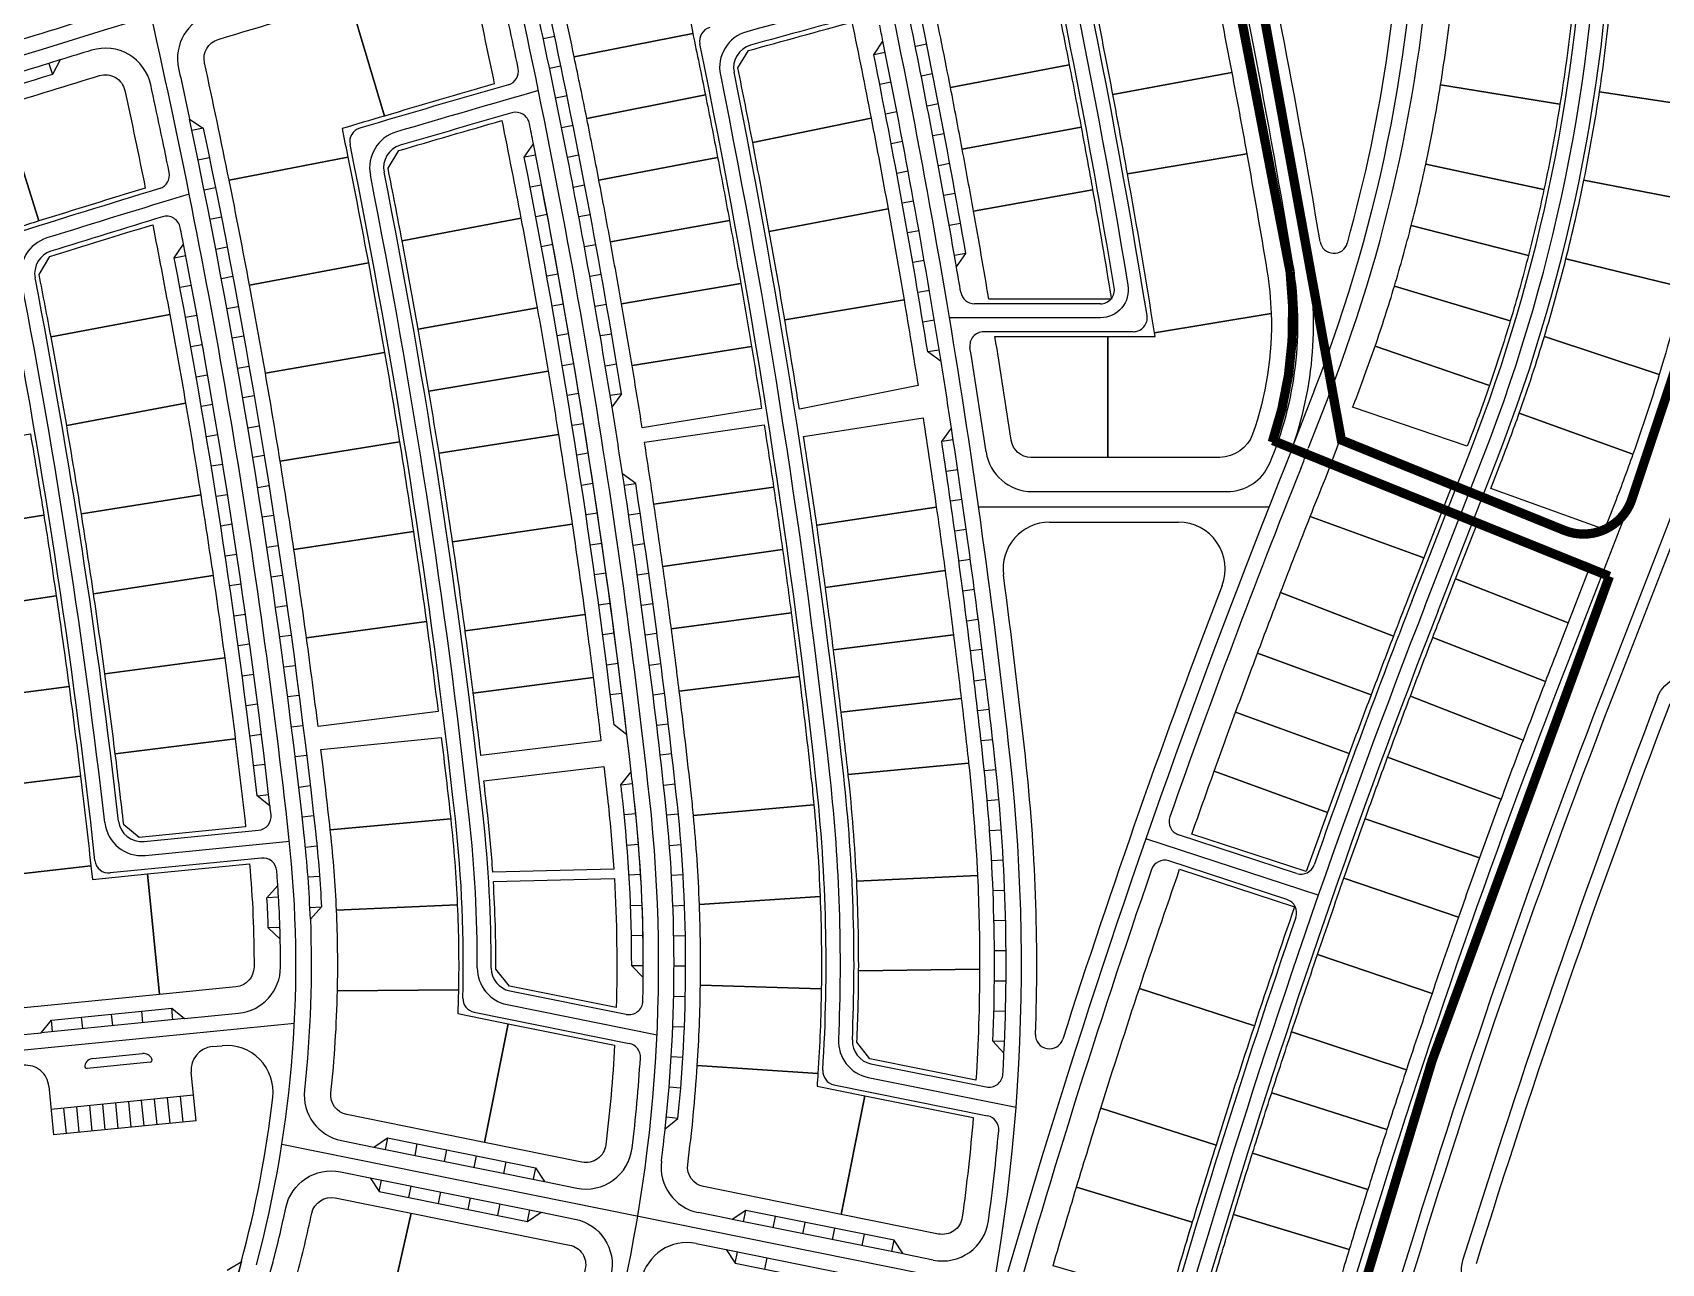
# Paper-space layout 'Layout1' of a CAD drawing. Extents: x 51 to 892, y -832 to -238.
# Drawn here: x 817.76 to 845.77, y -323.23 to -302.07 of the extents above; entities that cross this region are included whole.
import ezdxf

# ---------------------------------------------------------------- set-up
doc = ezdxf.new("R2010")
doc.units = 0
doc.header["$LTSCALE"] = 10
doc.header["$MEASUREMENT"] = 0
doc.linetypes.add('X-Base 100915$0$PHANTOMX2', pattern=[5, 2.5, -0.5, 0.5, -0.5, 0.5, -0.5])
doc.layers.add('L-ANNO-KPLN', color=254, linetype='Continuous')
doc.layers.add('L-ANNO-KPLN-SHET', color=139, linetype='X-Base 100915$0$PHANTOMX2')

# ---------------------------------------------------------------- blocks, each defined once
blk = doc.blocks.new('masterplan')
at = {"layer": 'L-ANNO-KPLN'}
for p, q in [((408019.062, 2905891.856), (408018.866, 2905891.814)), ((408024.747, 2905891.58), (408024.551, 2905891.54)), ((408025.461, 2905891.723), (408025.265, 2905891.684)), ((408010.362, 2905891.394), (408010.421, 2905891.203)), ((408019.169, 2905891.346), (408018.973, 2905891.305)), ((408024.849, 2905891.07), (408024.652, 2905891.031)), ((408025.563, 2905891.211), (408025.367, 2905891.172)), ((408019.274, 2905890.836), (408019.078, 2905890.796)), ((408024.948, 2905890.559), (408024.752, 2905890.522)), ((408025.663, 2905890.698), (408025.467, 2905890.66)), ((408013.017, 2905890.282), (408012.821, 2905890.241)), ((408019.377, 2905890.326), (408019.181, 2905890.286)), ((408025.761, 2905890.184), (408025.565, 2905890.147)), ((408018.539, 2905889.779), (408018.697, 2905890.013)), ((408025.046, 2905890.049), (408024.849, 2905890.012)), ((408013.122, 2905889.772), (408012.926, 2905889.732)), ((408018.735, 2905889.817), (408018.539, 2905889.779)), ((408019.478, 2905889.815), (408019.282, 2905889.776)), ((408025.858, 2905889.67), (408025.661, 2905889.634)), ((408018.638, 2905889.269), (408018.835, 2905889.307)), ((408019.38, 2905889.266), (408019.577, 2905889.303)), ((408025.142, 2905889.538), (408024.945, 2905889.501)), ((408013.03, 2905889.222), (408013.226, 2905889.262)), ((408025.236, 2905889.026), (408025.039, 2905888.99)), ((408025.952, 2905889.156), (408025.755, 2905889.121)), ((408013.328, 2905888.751), (408013.131, 2905888.712)), ((408018.932, 2905888.795), (408018.736, 2905888.758)), ((408019.674, 2905888.792), (408019.477, 2905888.755)), ((408025.328, 2905888.514), (408025.131, 2905888.479)), ((408026.044, 2905888.642), (408025.847, 2905888.607)), ((408013.231, 2905888.202), (408013.427, 2905888.24)), ((408018.831, 2905888.247), (408019.028, 2905888.283)), ((408019.572, 2905888.244), (408019.769, 2905888.28)), ((408012.518, 2905888.051), (408012.715, 2905888.089)), ((408025.418, 2905888.002), (408025.221, 2905887.968)), ((408026.135, 2905888.127), (408025.938, 2905888.093)), ((408013.525, 2905887.728), (408013.328, 2905887.691)), ((408019.121, 2905887.771), (408018.925, 2905887.735)), ((408019.862, 2905887.767), (408019.665, 2905887.732)), ((408012.812, 2905887.577), (408012.616, 2905887.54)), ((408025.506, 2905887.49), (408025.308, 2905887.456)), ((408012.711, 2905887.029), (408012.907, 2905887.065)), ((408013.423, 2905887.18), (408013.62, 2905887.216)), ((408019.016, 2905887.223), (408019.213, 2905887.258)), ((408019.756, 2905887.22), (408019.953, 2905887.254)), ((408028.449, 2905887.261), (408026.283, 2905887.26)), ((408025.592, 2905886.977), (408025.395, 2905886.944)), ((408029.014, 2905886.781), (408026.442, 2905886.78)), ((408013, 2905886.553), (408012.804, 2905886.518)), ((408013.713, 2905886.703), (408013.516, 2905886.668)), ((408019.302, 2905886.745), (408019.105, 2905886.711)), ((408020.042, 2905886.741), (408019.845, 2905886.708)), ((408019.193, 2905886.199), (408019.39, 2905886.232)), ((408019.931, 2905886.195), (408020.129, 2905886.228)), ((408025.676, 2905886.464), (408025.479, 2905886.432)), ((408012.894, 2905886.006), (408013.091, 2905886.04)), ((408013.607, 2905886.156), (408013.804, 2905886.191)), ((408013.893, 2905885.677), (408013.696, 2905885.644)), ((408019.475, 2905885.718), (408019.278, 2905885.686)), ((408020.214, 2905885.714), (408020.016, 2905885.682)), ((408020.048, 2905885.484), (408020.214, 2905885.714)), ((408032.131, 2905885.781), (408031.774, 2905884.866)), ((408032.377, 2905885.685), (408032.022, 2905884.776)), ((408013.18, 2905885.527), (408012.983, 2905885.493)), ((408013.783, 2905885.131), (408013.98, 2905885.164)), ((408019.361, 2905885.172), (408019.559, 2905885.204)), ((408013.07, 2905884.98), (408013.267, 2905885.013)), ((408025.917, 2905884.923), (408025.719, 2905884.893)), ((408014.065, 2905884.65), (408013.867, 2905884.618)), ((408019.64, 2905884.69), (408019.442, 2905884.659)), ((408033.81, 2905882.159), (408034.814, 2905884.735)), ((408034.034, 2905882.072), (408035.038, 2905884.648)), ((408034.257, 2905881.985), (408035.262, 2905884.561)), ((408013.352, 2905884.499), (408013.154, 2905884.467)), ((408020.456, 2905884.171), (408020.228, 2905884.338)), ((408025.994, 2905884.408), (408025.796, 2905884.379)), ((408013.237, 2905883.954), (408013.434, 2905883.985)), ((408013.95, 2905884.105), (408014.147, 2905884.136)), ((408019.522, 2905884.145), (408019.719, 2905884.175)), ((408020.259, 2905884.141), (408020.456, 2905884.171)), ((408027.273, 2905884.033), (408030.625, 2905884.033)), ((408026.068, 2905883.894), (408025.87, 2905883.865)), ((408013.514, 2905883.471), (408013.317, 2905883.44)), ((408014.228, 2905883.621), (408014.03, 2905883.591)), ((408019.797, 2905883.66), (408019.599, 2905883.631)), ((408020.533, 2905883.656), (408020.335, 2905883.626)), ((408027.573, 2905883.505), (408029.793, 2905883.505)), ((408037.498, 2905883.689), (408036.493, 2905881.113)), ((408019.674, 2905883.116), (408019.872, 2905883.145)), ((408020.41, 2905883.112), (408020.608, 2905883.14)), ((408026.141, 2905883.379), (408025.943, 2905883.351)), ((408013.395, 2905882.926), (408013.593, 2905882.956)), ((408014.108, 2905883.077), (408014.306, 2905883.106)), ((408026.212, 2905882.864), (408026.014, 2905882.837)), ((408014.382, 2905882.591), (408014.185, 2905882.562)), ((408019.945, 2905882.629), (408019.747, 2905882.601)), ((408020.681, 2905882.625), (408020.483, 2905882.597)), ((408013.669, 2905882.44), (408013.471, 2905882.412)), ((408026.28, 2905882.348), (408026.082, 2905882.322)), ((408014.259, 2905882.048), (408014.457, 2905882.076)), ((408019.818, 2905882.086), (408020.016, 2905882.113)), ((408020.553, 2905882.082), (408020.752, 2905882.109)), ((408013.545, 2905881.897), (408013.743, 2905881.925)), ((408026.347, 2905881.832), (408026.149, 2905881.807)), ((408014.529, 2905881.56), (408014.331, 2905881.533)), ((408020.086, 2905881.597), (408019.887, 2905881.571)), ((408020.82, 2905881.592), (408020.622, 2905881.566)), ((408013.815, 2905881.409), (408013.616, 2905881.382)), ((408026.412, 2905881.316), (408026.214, 2905881.292)), ((408013.686, 2905880.867), (408013.884, 2905880.893)), ((408014.4, 2905881.017), (408014.599, 2905881.044)), ((408019.954, 2905881.055), (408020.153, 2905881.08)), ((408020.689, 2905881.051), (408020.887, 2905881.076)), ((408026.475, 2905880.8), (408026.277, 2905880.776)), ((408013.952, 2905880.376), (408013.754, 2905880.351)), ((408014.666, 2905880.527), (408014.468, 2905880.502)), ((408020.218, 2905880.564), (408020.019, 2905880.539)), ((408020.952, 2905880.559), (408020.753, 2905880.535)), ((408026.536, 2905880.284), (408026.338, 2905880.261)), ((408013.819, 2905879.835), (408014.017, 2905879.86)), ((408014.534, 2905879.986), (408014.732, 2905880.011)), ((408020.305, 2905879.848), (408020.082, 2905880.023)), ((408020.816, 2905880.018), (408021.015, 2905880.042)), ((408014.796, 2905879.494), (408014.597, 2905879.47)), ((408021.075, 2905879.525), (408020.877, 2905879.502)), ((408026.595, 2905879.767), (408026.397, 2905879.745)), ((408014.081, 2905879.343), (408013.882, 2905879.319)), ((408020.202, 2905878.99), (408020.378, 2905879.212)), ((408026.652, 2905879.25), (408026.453, 2905879.23)), ((408014.658, 2905878.953), (408014.857, 2905878.977)), ((408020.202, 2905878.99), (408020.401, 2905879.014)), ((408020.935, 2905878.985), (408021.134, 2905879.007)), ((408013.943, 2905878.802), (408014.142, 2905878.826)), ((408026.702, 2905878.733), (408026.503, 2905878.715)), ((408014.916, 2905878.459), (408014.718, 2905878.437)), ((408020.457, 2905878.493), (408020.258, 2905878.473)), ((408021.189, 2905878.488), (408020.99, 2905878.468)), ((408011.998, 2905878.016), (408013.968, 2905878.21)), ((408026.743, 2905878.214), (408026.544, 2905878.2)), ((408031.824, 2905877.468), (408029.794, 2905878.133)), ((408012.022, 2905877.777), (408014.498, 2905878.022)), ((408014.774, 2905877.92), (408014.973, 2905877.941)), ((408020.305, 2905877.955), (408020.504, 2905877.971)), ((408021.035, 2905877.95), (408021.235, 2905877.966)), ((408032.196, 2905877.094), (408029.231, 2905878.065)), ((408014.018, 2905877.733), (408011.417, 2905877.476)), ((408026.776, 2905877.696), (408026.577, 2905877.684)), ((408031.657, 2905877.018), (408029.627, 2905877.683)), ((408015.018, 2905877.417), (408014.819, 2905877.402)), ((408020.54, 2905877.448), (408020.341, 2905877.436)), ((408021.27, 2905877.443), (408021.07, 2905877.431)), ((408014.312, 2905877.059), (408014.113, 2905877.047)), ((408026.801, 2905877.176), (408026.601, 2905877.168)), ((408014.851, 2905876.883), (408015.05, 2905876.892)), ((408020.366, 2905876.917), (408020.566, 2905876.925)), ((408021.095, 2905876.912), (408021.295, 2905876.92)), ((408014.336, 2905876.539), (408014.136, 2905876.533)), ((408026.817, 2905876.656), (408026.618, 2905876.652)), ((408020.581, 2905876.401), (408020.382, 2905876.397)), ((408021.31, 2905876.396), (408021.11, 2905876.392)), ((408026.825, 2905876.136), (408026.625, 2905876.135)), ((408020.586, 2905875.877), (408020.386, 2905875.877)), ((408020.585, 2905875.677), (408020.386, 2905875.877)), ((408021.314, 2905875.872), (408021.114, 2905875.872)), ((408026.825, 2905875.616), (408026.625, 2905875.618)), ((408018.291, 2905875.449), (408020.291, 2905875.046)), ((408021.308, 2905875.348), (408021.108, 2905875.352)), ((408011.46, 2905874.852), (408011.441, 2905875.051)), ((408011.978, 2905874.903), (408011.958, 2905875.102)), ((408012.495, 2905874.954), (408012.476, 2905875.153)), ((408017.675, 2905875.083), (408020.344, 2905874.545)), ((408018.244, 2905875.214), (408020.822, 2905874.694)), ((408026.816, 2905875.097), (408026.616, 2905875.102)), ((408008.589, 2905874.303), (408014.585, 2905874.895)), ((408012.694, 2905874.973), (408010.226, 2905874.73)), ((408010.425, 2905874.749), (408010.406, 2905874.948)), ((408010.943, 2905874.8), (408010.923, 2905874.999)), ((408021.292, 2905874.824), (408021.092, 2905874.833)), ((408013.168, 2905874.49), (408013.34, 2905874.507)), ((408026.799, 2905874.577), (408026.599, 2905874.585)), ((408012.102, 2905874.224), (408011.021, 2905874.117)), ((408011.118, 2905874.287), (408011.974, 2905874.372)), ((408021.266, 2905874.301), (408021.066, 2905874.313)), ((408024.502, 2905874.196), (408026.484, 2905873.797)), ((408012.892, 2905873.216), (408012.809, 2905874.052)), ((408010.36, 2905873.809), (408010.44, 2905872.974)), ((408012.848, 2905873.654), (408010.396, 2905873.412)), ((408012.446, 2905873.172), (408012.403, 2905873.61)), ((408012.669, 2905873.194), (408012.625, 2905873.632)), ((408021.229, 2905873.779), (408021.03, 2905873.794)), ((408023.865, 2905873.835), (408026.507, 2905873.302)), ((408010.662, 2905872.996), (408010.619, 2905873.434)), ((408010.885, 2905873.018), (408010.842, 2905873.456)), ((408011.108, 2905873.04), (408011.065, 2905873.478)), ((408011.331, 2905873.062), (408011.288, 2905873.5)), ((408011.554, 2905873.084), (408011.511, 2905873.522)), ((408011.777, 2905873.106), (408011.734, 2905873.544)), ((408012, 2905873.128), (408011.957, 2905873.566)), ((408012.223, 2905873.15), (408012.18, 2905873.588)), ((408012.892, 2905873.216), (408010.44, 2905872.974)), ((408020.963, 2905873.078), (408021.182, 2905873.257)), ((408021.182, 2905873.257), (408020.983, 2905873.277)), ((408014.369, 2905872.812), (408026.61, 2905870.344)), ((408015.396, 2905872.874), (408015.948, 2905872.763)), ((408015.948, 2905872.763), (408016.184, 2905872.92)), ((408016.184, 2905872.92), (408016.144, 2905872.724)), ((408016.184, 2905872.92), (408018.732, 2905872.406)), ((408016.693, 2905872.817), (408016.654, 2905872.621)), ((408015.948, 2905872.763), (408018.889, 2905872.17)), ((408017.203, 2905872.714), (408017.163, 2905872.518)), ((408017.713, 2905872.611), (408017.673, 2905872.415)), ((408018.223, 2905872.508), (408018.183, 2905872.312)), ((408015.887, 2905872.237), (408018.828, 2905871.644)), ((408018.732, 2905872.406), (408018.693, 2905872.21)), ((408018.732, 2905872.406), (408018.889, 2905872.17)), ((408016.043, 2905872.001), (408016.083, 2905872.197)), ((408016.553, 2905871.898), (408016.593, 2905872.094)), ((408017.063, 2905871.796), (408017.102, 2905871.992)), ((408018.889, 2905872.17), (408019.441, 2905872.059)), ((408017.573, 2905871.693), (408017.612, 2905871.889)), ((408018.082, 2905871.59), (408018.122, 2905871.786)), ((408018.592, 2905871.487), (408018.632, 2905871.683)), ((408022.351, 2905871.676), (408022.116, 2905871.519)), ((408022.312, 2905871.48), (408022.351, 2905871.676)), ((408024.9, 2905871.162), (408022.351, 2905871.676)), ((408022.07, 2905871.528), (408021.533, 2905871.637)), ((408022.116, 2905871.519), (408022.07, 2905871.528)), ((408025.056, 2905870.926), (408022.116, 2905871.519)), ((408022.821, 2905871.377), (408022.861, 2905871.573)), ((408023.331, 2905871.274), (408023.371, 2905871.47)), ((408023.841, 2905871.171), (408023.88, 2905871.367)), ((408021.495, 2905871.106), (408022.011, 2905871.002)), ((408024.351, 2905871.069), (408024.39, 2905871.265)), ((408024.86, 2905870.966), (408024.9, 2905871.162)), ((408025.056, 2905870.926), (408024.9, 2905871.162)), ((408022.011, 2905871.002), (408022.168, 2905870.766)), ((408022.011, 2905871.002), (408024.952, 2905870.409)), ((408022.168, 2905870.766), (408022.207, 2905870.962)), ((408022.677, 2905870.663), (408022.717, 2905870.859)), ((408025.102, 2905870.917), (408025.056, 2905870.926)), ((408025.572, 2905870.822), (408025.102, 2905870.917)), ((408013.67, 2905870.786), (408013.426, 2905870.644)), ((408022.168, 2905870.766), (408024.716, 2905870.252))]:
    blk.add_line(p, q, dxfattribs=at)
for points in [[(408028.384, 2905903.347), (408028.567, 2905902.807, -0.027209), (408030.435, 2905896.102), (408030.559, 2905895.54, -0.013329), (408032.023, 2905887.953, -0.137136), (408031.649, 2905884.527, 0.04099), (408024.423, 2905861.103), (408023.403, 2905856.485)], [(408009.242, 2905891.322), (408008.548, 2905893.716, -0.408673), (408008.973, 2905894.506, -0.011019), (408025.786, 2905899.324, -0.417396), (408026.57, 2905898.861, -0.02032), (408028.922, 2905887.58, -0.463288), (408028.449, 2905887.021), (408025.852, 2905887.02)], [(408026.046, 2905887.46, 0.000794), (408025.972, 2905887.896), (408026.135, 2905888.127, 0.010314), (408025.035, 2905893.762), (408024.797, 2905893.915, 0.001359), (408024.634, 2905894.653, 0.427754), (408023.018, 2905895.626, 0.000365), (408022.461, 2905895.474), (408022.216, 2905895.614, 0.001652), (408019.707, 2905894.916), (408019.571, 2905894.669, 0.00208), (408016.411, 2905893.763), (408016.166, 2905893.899, 0.001652), (408013.668, 2905893.161), (408013.535, 2905892.912, 0.002588), (408009.631, 2905891.72)], [(408025.972, 2905887.896, 0.007292), (408025.225, 2905891.88, 0.003741), (408024.797, 2905893.915, 0.003741)], [(408018.434, 2905891.306, 0.002925), (408018.109, 2905892.819, 0.433307), (408017.105, 2905893.414, 0.000359), (408016.562, 2905893.256), (408016.426, 2905893.008, 0.001652), (408013.934, 2905892.272), (408013.685, 2905892.406, 0.000359), (408013.143, 2905892.243, 0.39169), (408012.593, 2905891.306, -0.001758), (408012.78, 2905890.437), (408013.017, 2905890.282, -0.024266), (408014.951, 2905878.144, -0.015339), (408015.05, 2905876.892), (408014.859, 2905876.683, -0.036328), (408014.758, 2905873.744)], [(408020.048, 2905885.484, 0.008211), (408019.282, 2905889.776, 0.005273), (408018.715, 2905892.518)], [(408024.807, 2905892.605, 0.001618), (408022.368, 2905891.938, 0.393682), (408021.911, 2905891.194, -0.022548), (408023.794, 2905879.117, -0.038395), (408023.942, 2905874.617, 0.369496), (408024.455, 2905873.961), (408026.997, 2905873.448)], [(408026.771, 2905874.018, 0.002791), (408026.79, 2905874.377), (408026.599, 2905874.585, 0.037728), (408026.434, 2905879.407, 0.007188), (408025.943, 2905883.351, 0.002817), (408025.719, 2905884.893), (408025.887, 2905885.12, 0.002095), (408025.708, 2905886.266), (408025.479, 2905886.432, 0.00939), (408024.551, 2905891.54), (408024.708, 2905891.776, 0.000506), (408024.652, 2905892.051)], [(408012.431, 2905889.52, 0.003053), (408012.114, 2905891.025, 0.439129), (408011.097, 2905891.62, 0.000361), (408010.553, 2905891.453), (408010.421, 2905891.203, 0.001652), (408007.941, 2905890.426)], [(408009.633, 2905874.671), (408010.226, 2905874.73), (408010.406, 2905874.948), (408012.476, 2905875.153), (408012.694, 2905874.973), (408013.625, 2905875.065, 0.384981), (408014.346, 2905875.86, 0.00608), (408014.341, 2905876.34), (408014.136, 2905876.533, 0.006587), (408014.113, 2905877.047), (408014.3, 2905877.259, 0.002583), (408014.28, 2905877.513)], [(408025.708, 2905886.266, 0.010112), (408024.708, 2905891.776)], [(408014.859, 2905876.683, 0.017807), (408014.753, 2905878.122, 0.024662), (408012.78, 2905890.437)], [(408020.305, 2905879.848, 0.018105), (408018.835, 2905889.307, 0.001361), (408018.697, 2905890.013)], [(408014.183, 2905878.478, 0.001516), (408014.165, 2905878.627), (408013.943, 2905878.802, 0.018607), (408012.518, 2905888.051), (408012.677, 2905888.285, 0.00058), (408012.621, 2905888.572)], [(408026.79, 2905874.377, 0.039282), (408026.633, 2905879.429, 0.006826), (408026.168, 2905883.181, 0.003539), (408025.887, 2905885.12)], [(408020.963, 2905873.078, 0.054175), (408020.955, 2905878.804, 0.010513), (408020.228, 2905884.338, 0.011228)], [(408020.585, 2905875.677, 0.029606), (408020.43, 2905878.747, 0.000887), (408020.378, 2905879.212, 0.000887)], [(408014.06, 2905870.196, -0.000757), (408014.186, 2905870.67, 0.002009), (408014.227, 2905870.828, 0.011317), (408014.437, 2905871.72, -0.411559), (408015.378, 2905872.339), (408015.887, 2905872.237), (408016.043, 2905872.001), (408018.592, 2905871.487), (408018.828, 2905871.644), (408019.409, 2905871.526, -0.416438), (408020.034, 2905870.578, -0.006253), (408019.893, 2905869.944), (408019.652, 2905869.797, -0.005519), (408019.511, 2905869.246, 0.011016), (408017.877, 2905862.549), (408017.018, 2905858.661), (408017.17, 2905858.422), (408016.976, 2905857.544, -0.350665), (408016.199, 2905856.916, 0.00362), (408014.458, 2905856.896)]]:
    blk.add_lwpolyline(points, format="xyb", dxfattribs=at)
at = {"layer": 'L-ANNO-KPLN', "flags": 128}
blk.add_lwpolyline([(408030.305, 2905857.578, 1), (408030.493, 2905857.537), (408030.961, 2905859.659, -0.038613), (408037.365, 2905880.773), (408037.365, 2905880.773), (408038.37, 2905883.349, 0.084098), (408040.597, 2905894.123, 1), (408040.405, 2905894.13, -0.084098), (408038.191, 2905883.419), (408037.187, 2905880.843), (408037.187, 2905880.843, 0.038613), (408030.774, 2905859.701), (408030.305, 2905857.578)], format="xyb", dxfattribs=at)
at = {"layer": 'L-ANNO-KPLN'}
for points in [[(408021.418, 2905892.006), (408021.437, 2905891.91), (408019.397, 2905891.504, 0.003185), (408019.041, 2905893.16, -0.397232), (408019.283, 2905893.565, -0.001141), (408020.999, 2905894.048)], [(408017.663, 2905892.72, -0.003265), (408018.023, 2905891.04, 0.001267), (408016.132, 2905890.488), (408015.54, 2905892.482, -0.001128), (408017.232, 2905892.976, -0.433307)], [(408027.912, 2905891.371), (408025.87, 2905890.977, 0.002764), (408025.567, 2905892.483), (408027.604, 2905892.905, -0.002779)], [(408016.132, 2905890.488, 0.000505), (408015.404, 2905890.272, -0.001013), (408015.504, 2905889.783), (408013.462, 2905889.388, 0.004065), (408013.038, 2905891.404, -0.39169), (408013.275, 2905891.806, -0.001509), (408015.54, 2905892.482)], [(408030.707, 2905891.239), (408028.663, 2905890.857, 0.002457), (408028.397, 2905892.219), (408030.438, 2905892.616, -0.002469)], [(408036.554, 2905892.182, -0.01296), (408036.353, 2905890.692), (408034.299, 2905891.023, 0.012882), (408034.485, 2905892.398)], [(408039.294, 2905892.244, -0.013091), (408039.091, 2905890.596), (408037.034, 2905890.904, 0.012981), (408037.223, 2905892.432)], [(408024.505, 2905890.451), (408022.467, 2905890.031, 0.002422), (408022.213, 2905891.315), (408022.397, 2905891.614, -0.001181), (408024.175, 2905892.103, -0.003064)], [(408021.654, 2905890.852), (408019.614, 2905890.446, 0.002055), (408019.397, 2905891.504), (408021.437, 2905891.91, -0.002025)], [(408028.117, 2905890.297), (408026.072, 2905889.916, 0.001956), (408025.87, 2905890.977), (408027.912, 2905891.371, -0.001962)], [(408011.668, 2905890.928, -0.00342), (408012.02, 2905889.251, 0.001231), (408010.189, 2905888.684), (408009.569, 2905890.67, -0.001116), (408011.231, 2905891.184, -0.439129)], [(408030.966, 2905889.84), (408028.915, 2905889.492, 0.002474), (408028.663, 2905890.857), (408030.707, 2905891.239, -0.002492)], [(408036.353, 2905890.692, -0.012846), (408036.078, 2905889.228), (408034.044, 2905889.66, 0.012881), (408034.299, 2905891.023)], [(408021.864, 2905889.778), (408019.822, 2905889.386, 0.00206), (408019.614, 2905890.446), (408021.654, 2905890.852, -0.002044)], [(408039.091, 2905890.596, -0.012836), (408038.808, 2905888.993), (408036.765, 2905889.385, 0.013001), (408037.034, 2905890.904)], [(408010.189, 2905888.684, 0.000536), (408009.409, 2905888.44, -0.0008), (408009.479, 2905888.087), (408007.437, 2905887.693, 0.00393), (408007.055, 2905889.55, -0.385828), (408007.287, 2905889.949, -0.001529), (408009.569, 2905890.67)], [(408024.796, 2905888.892), (408022.753, 2905888.505, 0.002876), (408022.467, 2905890.031), (408024.505, 2905890.451, -0.002896)], [(408018.481, 2905888.73), (408016.437, 2905888.344, 0.002495), (408016.195, 2905889.59), (408016.378, 2905889.893, -0.001183), (408018.152, 2905890.411, -0.003258)], [(408028.24, 2905889.631, -0.000808), (408028.315, 2905889.217), (408026.266, 2905888.854, 0.001967), (408026.072, 2905889.916), (408028.117, 2905890.297, -0.001231)], [(408015.857, 2905887.963), (408013.812, 2905887.581, 0.003635), (408013.462, 2905889.388), (408015.504, 2905889.783, -0.003616)], [(408022.068, 2905888.692), (408020.021, 2905888.324, 0.002042), (408019.822, 2905889.386), (408021.864, 2905889.778, -0.002093)], [(408031.312, 2905887.835, -0.032993), (408031.386, 2905887.091), (408029.379, 2905886.764, 0.004886), (408028.915, 2905889.492), (408030.966, 2905889.84, -0.003532)], [(408036.078, 2905889.228, -0.010079), (408035.811, 2905888.092), (408033.796, 2905888.609, 0.010031), (408034.044, 2905889.66)], [(408038.808, 2905888.993, -0.011735), (408038.478, 2905887.542), (408036.456, 2905888.033, 0.011703), (408036.765, 2905889.385)], [(408028.637, 2905887.341), (408026.529, 2905887.34, 0.002778), (408026.266, 2905888.854), (408028.315, 2905889.217, -0.003377)], [(408025.07, 2905887.331), (408023.019, 2905886.985, 0.00285), (408022.753, 2905888.505), (408024.796, 2905888.892, -0.002902)], [(408012.441, 2905887.078), (408010.398, 2905886.691, 0.002214), (408010.194, 2905887.765), (408010.378, 2905888.073, -0.001185), (408012.147, 2905888.62, -0.003145)], [(408018.762, 2905887.189), (408016.714, 2905886.825, 0.003016), (408016.437, 2905888.344), (408018.481, 2905888.73, -0.002994)], [(408022.262, 2905887.611), (408020.211, 2905887.261, 0.002042), (408020.021, 2905888.324), (408022.068, 2905888.692, -0.002089)], [(408035.811, 2905888.092, -0.010072), (408035.498, 2905886.967), (408033.506, 2905887.565, 0.01007), (408033.796, 2905888.609)], [(408016.135, 2905886.422), (408014.085, 2905886.07, 0.003039), (408013.812, 2905887.581), (408015.857, 2905887.963, -0.003063)], [(408038.478, 2905887.542, -0.012234), (408038.061, 2905886.046), (408036.085, 2905886.698, 0.0117), (408036.456, 2905888.033)], [(408022.447, 2905886.529), (408020.393, 2905886.197, 0.00206), (408020.211, 2905887.261), (408022.262, 2905887.611, -0.002069)], [(408035.498, 2905886.967, -0.01006), (408035.141, 2905885.857), (408033.174, 2905886.534, 0.01007), (408033.506, 2905887.565)], [(408012.713, 2905885.555), (408010.668, 2905885.171, 0.003138), (408010.398, 2905886.691), (408012.441, 2905887.078, -0.003106)], [(408018.949, 2905886.105), (408016.897, 2905885.761, 0.002092), (408016.714, 2905886.825), (408018.762, 2905887.189, -0.002132)], [(408025.312, 2905885.854), (408023.27, 2905885.447, 0.002878), (408023.019, 2905886.985), (408025.07, 2905887.331, -0.002744)], [(408031.066, 2905885.022, -0.318173), (408030.5, 2905884.621), (408028.576, 2905884.621), (408028.578, 2905886.701), (408029.389, 2905886.701), (408029.379, 2905886.764), (408031.386, 2905887.091, -0.092962)], [(408022.62, 2905885.463), (408020.567, 2905885.131, 0.002056), (408020.393, 2905886.197), (408022.447, 2905886.529, -0.002023)], [(408028.576, 2905884.621), (408027.254, 2905884.621, -0.371398), (408026.914, 2905884.914, 0.003247), (408026.634, 2905886.701), (408028.578, 2905886.701)], [(408035.141, 2905885.857, -0.009589), (408034.759, 2905884.815), (408032.787, 2905885.481), (408032.802, 2905885.52, 0.010037), (408033.174, 2905886.534)], [(408038.061, 2905886.046, -0.011367), (408037.609, 2905884.677), (408035.652, 2905885.381, 0.011709), (408036.085, 2905886.698)], [(408016.393, 2905884.887), (408014.339, 2905884.555, 0.003055), (408014.085, 2905886.07), (408016.135, 2905886.422, -0.00304)], [(408019.128, 2905885.011), (408017.072, 2905884.695, 0.002107), (408016.897, 2905885.761), (408018.949, 2905886.105, -0.002128)], [(408012.973, 2905883.978), (408010.92, 2905883.648, 0.003148), (408010.668, 2905885.171), (408012.713, 2905885.555, -0.003218)], [(408037.609, 2905884.677, -0.007582), (408037.274, 2905883.777), (408037.119, 2905883.379), (408035.162, 2905884.085), (408035.336, 2905884.532, 0.007651), (408035.652, 2905885.381)], [(408022.827, 2905884.11), (408020.768, 2905883.814, 0.002043), (408020.606, 2905884.882), (408022.665, 2905885.177, -0.002044)], [(408025.626, 2905883.766), (408023.57, 2905883.453, 0.002851), (408023.343, 2905884.98), (408025.398, 2905885.302, -0.002835)], [(408010.275, 2905883.627), (408008.221, 2905883.303, 0.002884), (408007.994, 2905884.672), (408010.044, 2905885.023, -0.002922)], [(408016.633, 2905883.344), (408014.575, 2905883.037, 0.003055), (408014.339, 2905884.555), (408016.393, 2905884.887, -0.003051)], [(408019.363, 2905883.472), (408017.306, 2905883.169, 0.002994), (408017.072, 2905884.695), (408019.128, 2905885.011, -0.002976)], [(408034.523, 2905884.208), (408034.012, 2905882.896), (408032.057, 2905883.605, -0.001217), (408032.318, 2905884.259), (408032.573, 2905884.925)], [(408013.186, 2905882.587), (408011.13, 2905882.276, 0.002834), (408010.92, 2905883.648), (408012.973, 2905883.978, -0.002843)], [(408022.982, 2905883.034), (408020.922, 2905882.745, 0.002059), (408020.768, 2905883.814), (408022.827, 2905884.11, -0.002049)], [(408025.777, 2905882.678), (408023.718, 2905882.383, 0.002006), (408023.57, 2905883.453), (408025.626, 2905883.766, -0.002018)], [(408010.488, 2905882.239), (408008.431, 2905881.932, 0.002888), (408008.221, 2905883.303), (408010.275, 2905883.627, -0.0029)], [(408019.583, 2905881.918), (408017.521, 2905881.64, 0.002994), (408017.306, 2905883.169), (408019.363, 2905883.472, -0.003007)], [(408034.012, 2905882.896), (408033.736, 2905882.188, 0.000863), (408033.489, 2905881.549), (408031.547, 2905882.296, -0.002381), (408032.057, 2905883.605)], [(408016.854, 2905881.799), (408014.793, 2905881.517, 0.00304), (408014.575, 2905883.037), (408016.633, 2905883.344, -0.003046)], [(408023.13, 2905881.946), (408021.068, 2905881.675, 0.002057), (408020.922, 2905882.745), (408022.982, 2905883.034, -0.002046)], [(408013.386, 2905881.174), (408011.324, 2905880.902, 0.00285), (408011.13, 2905882.276), (408013.186, 2905882.587, -0.002882)], [(408025.921, 2905881.572), (408023.857, 2905881.312, 0.002011), (408023.718, 2905882.383), (408025.777, 2905882.678, -0.002069)], [(408033.489, 2905881.549, 0.001356), (408033.105, 2905880.54), (408031.15, 2905881.252, -0.001907), (408031.547, 2905882.296)], [(408036.494, 2905881.776), (408036.27, 2905881.2, 0.000842), (408036.103, 2905880.77), (408034.165, 2905881.525, -0.000853), (408034.332, 2905881.956), (408034.556, 2905882.532)], [(408010.708, 2905880.681), (408008.646, 2905880.411, 0.003209), (408008.431, 2905881.932), (408010.488, 2905882.239, -0.003228)], [(408017.056, 2905880.251), (408014.992, 2905879.993, 0.00304), (408014.793, 2905881.517), (408016.854, 2905881.799, -0.003047)], [(408019.724, 2905880.838), (408017.661, 2905880.569, 0.002133), (408017.521, 2905881.64), (408019.583, 2905881.918, -0.002111)], [(408023.269, 2905880.855), (408021.204, 2905880.604, 0.002044), (408021.068, 2905881.675), (408023.13, 2905881.946, -0.002056)], [(408026.055, 2905880.477), (408023.988, 2905880.24, 0.002018), (408023.857, 2905881.312), (408025.921, 2905881.572, -0.002046)], [(408036.103, 2905880.77, 0.001898), (408035.718, 2905879.761), (408033.78, 2905880.517, -0.001878), (408034.165, 2905881.525)], [(408013.568, 2905879.78), (408011.503, 2905879.526, 0.002865), (408011.324, 2905880.902), (408013.386, 2905881.174, -0.002839)], [(408033.105, 2905880.54, 0.001354), (408032.727, 2905879.528), (408030.774, 2905880.24, -0.001848), (408031.15, 2905881.252)], [(408010.906, 2905879.139), (408008.841, 2905878.887, 0.003213), (408008.646, 2905880.411), (408010.708, 2905880.681, -0.003189)], [(408019.857, 2905879.749), (408017.792, 2905879.498, 0.002132), (408017.661, 2905880.569), (408019.724, 2905880.838, -0.002133)], [(408023.476, 2905879.082, -0.003802), (408023.52, 2905878.648), (408021.448, 2905878.466, 0.003623), (408021.409, 2905878.854, 0.003309), (408021.204, 2905880.604), (408023.269, 2905880.855, -0.003308)], [(408026.18, 2905879.379), (408026.181, 2905879.364), (408024.111, 2905879.167, 0.002004), (408023.988, 2905880.24), (408026.055, 2905880.477, -0.002021)], [(408035.718, 2905879.761, 0.001899), (408035.339, 2905878.747), (408033.388, 2905879.467, -0.001941), (408033.78, 2905880.517)], [(408032.727, 2905879.528, 0.001351), (408032.354, 2905878.515), (408030.405, 2905879.225, -0.001847), (408030.774, 2905880.24)], [(408013.746, 2905878.269), (408011.915, 2905878.088), (408011.649, 2905878.303, 0.002525), (408011.503, 2905879.526), (408013.568, 2905879.78, -0.003052)], [(408017.273, 2905878.405), (408015.201, 2905878.22, 0.002745), (408015.041, 2905879.597), (408017.111, 2905879.807, -0.002738)], [(408019.977, 2905878.697, -0.011369), (408020.078, 2905877.542), (408017.997, 2905877.489, 0.010502), (408017.91, 2905878.469, 0.00116), (408017.843, 2905879.061), (408019.909, 2905879.304, -0.001179)], [(408026.334, 2905877.43), (408024.256, 2905877.334, 0.015381), (408024.112, 2905879.152), (408024.111, 2905879.167), (408026.181, 2905879.364, -0.015291)], [(408032.354, 2905878.515, 0.001348), (408031.986, 2905877.499), (408030.021, 2905878.143, -0.001974), (408030.405, 2905879.225)], [(408035.339, 2905878.747, 0.001897), (408034.97, 2905877.735), (408033.001, 2905878.406, -0.001976), (408033.388, 2905879.467)], [(408011.084, 2905877.6), (408009.017, 2905877.361, 0.003195), (408008.841, 2905878.887), (408010.906, 2905879.139, -0.003186)], [(408017.273, 2905878.399, -0.016176), (408017.387, 2905876.93), (408015.309, 2905876.837, 0.016172), (408015.206, 2905878.172), (408015.201, 2905878.22), (408017.273, 2905878.405)], [(408023.627, 2905877.071), (408021.551, 2905876.933, 0.014255), (408021.448, 2905878.466), (408023.52, 2905878.648, -0.013631)], [(408034.97, 2905877.735, 0.001894), (408034.607, 2905876.717), (408032.638, 2905877.388, -0.001877), (408033.001, 2905878.406)], [(408011.109, 2905877.365), (408012.055, 2905877.459), (408012.262, 2905875.389), (408009.588, 2905875.125, -0.415974), (408009.212, 2905875.435, 0.00401), (408009.017, 2905877.361), (408011.084, 2905877.6)], [(408013.89, 2905875.861, -0.384981), (408013.58, 2905875.519), (408012.262, 2905875.389), (408012.055, 2905877.459), (408013.813, 2905877.632, -0.023027)], [(408031.787, 2905876.891, 0.003668), (408031.097, 2905874.85), (408029.118, 2905875.49, -0.003654), (408029.81, 2905877.539)], [(408020.088, 2905877.378, -0.021735), (408020.119, 2905875.162), (408018.283, 2905875.532), (408018.05, 2905875.82, 0.016142), (408018.007, 2905877.33), (408020.082, 2905877.382)], [(408026.37, 2905875.825), (408024.29, 2905875.794, 0.013005), (408024.256, 2905877.334), (408026.334, 2905877.43, -0.012651)], [(408034.607, 2905876.717, 0.002425), (408034.153, 2905875.406), (408032.184, 2905876.077, -0.002396), (408032.638, 2905877.388)], [(408023.647, 2905875.485), (408021.568, 2905875.547, 0.012883), (408021.551, 2905876.933), (408023.627, 2905877.071, -0.013677)], [(408017.406, 2905875.467), (408015.325, 2905875.452, 0.016746), (408015.309, 2905876.837), (408017.387, 2905876.93, -0.016083)], [(408034.153, 2905875.406, 0.002425), (408033.711, 2905874.091), (408031.737, 2905874.746, -0.002429), (408032.184, 2905876.077)], [(408026.308, 2905873.914), (408024.484, 2905874.282), (408024.26, 2905874.569, 0.01033), (408024.29, 2905875.794), (408026.37, 2905875.825, -0.015069)], [(408017.394, 2905875.058), (408018.264, 2905874.883), (408017.853, 2905872.844), (408015.486, 2905873.321, -0.387493), (408015.212, 2905873.695, 0.021254), (408015.325, 2905875.452), (408017.406, 2905875.467, -0.004528)], [(408023.647, 2905875.485, -0.012556), (408023.59, 2905874.031), (408021.514, 2905874.165, 0.012843), (408021.568, 2905875.547)], [(408031.097, 2905874.85, 0.003673), (408030.437, 2905872.799), (408028.455, 2905873.43, -0.003654), (408029.118, 2905875.49)], [(408020.092, 2905874.514, -0.016865), (408019.941, 2905872.801, -0.436954), (408019.531, 2905872.506), (408017.853, 2905872.844), (408018.264, 2905874.883)], [(408033.711, 2905874.091, 0.001894), (408033.376, 2905873.064), (408031.395, 2905873.699, -0.001914), (408031.737, 2905874.746)], [(408023.59, 2905874.031, -0.00197), (408023.575, 2905873.812), (408024.398, 2905873.646), (408023.989, 2905871.607), (408021.623, 2905872.084, -0.393568), (408021.35, 2905872.465, 0.015844), (408021.514, 2905874.165)], [(408026.261, 2905873.27, -0.013557), (408026.071, 2905871.559, -0.432401), (408025.663, 2905871.269), (408023.989, 2905871.607), (408024.398, 2905873.646)], [(408033.376, 2905873.064, 0.001902), (408033.048, 2905872.035), (408031.064, 2905872.658, -0.001911), (408031.395, 2905873.699)], [(408030.437, 2905872.799, 0.00238), (408030.028, 2905871.473), (408028.036, 2905872.072, -0.002421), (408028.455, 2905873.43)], [(408033.048, 2905872.035, 0.001894), (408032.728, 2905871.003), (408030.738, 2905871.607, -0.001913), (408031.064, 2905872.658)], [(408030.028, 2905871.473, 0.002384), (408029.632, 2905870.143), (408027.635, 2905870.724, -0.002382), (408028.036, 2905872.072)], [(408015.288, 2905871.892), (408016.593, 2905871.629), (408016.136, 2905869.599), (408014.463, 2905869.937, -0.000995), (408014.626, 2905870.552, 0.013327), (408014.883, 2905871.626, -0.411559)], [(408019.319, 2905871.079, -0.416438), (408019.588, 2905870.672, -0.013697), (408019.263, 2905869.312, 0.001003), (408019.102, 2905868.704), (408017.088, 2905869.224), (408017.134, 2905869.398), (408016.136, 2905869.599), (408016.593, 2905871.629)], [(408032.728, 2905871.003, 0.001898), (408032.416, 2905869.969), (408030.425, 2905870.571, -0.001886), (408030.738, 2905871.607)]]:
    blk.add_lwpolyline(points, format="xyb", close=True, dxfattribs=at)
blk.add_lwpolyline([(408026.353, 2905883.769), (408031.349, 2905883.769)], dxfattribs=at)
blk.add_lwpolyline([(408036.886, 2905882.782), (408036.494, 2905881.776), (408034.556, 2905882.532), (408034.949, 2905883.538)], close=True, dxfattribs=at)
for centre, radius, start, end in [((408126.691, 2905515.486), 400, 104.86728, 110.96856), ((407889.007, 2905864.29), 142.08, 9.22199, 14.36815), ((408001.4, 2905897.171), 38.533, 339.5207, 359.0472), ((407889.007, 2905864.29), 144.696, 9.39477, 12.44934), ((407889.007, 2905864.29), 145.224, 9.5279, 12.44934), ((408126.691, 2905515.486), 393.76, 105.2549, 110.44462), ((407889.007, 2905864.29), 141.6, 9.45067, 12.61892), ((408007.683, 2905895.311), 26.24, 338.7041, 359.4361), ((408007.683, 2905895.311), 25.976, 344.3491, 359.4361), ((408007.683, 2905895.311), 29.36, 338.7041, 359.4361), ((408007.683, 2905895.311), 29.6, 338.7041, 359.4361), ((407889.007, 2905864.29), 138.72, 6.27726, 12.61892), ((408007.683, 2905895.311), 26.504, 338.7041, 358.1619), ((408007.683, 2905895.311), 29.12, 338.7041, 358.2156), ((407889.007, 2905864.29), 132.48, 6.27727, 12.95096), ((407889.007, 2905864.29), 126.24, 6.27727, 12.77723), ((407889.007, 2905864.29), 132.944, 9.27368, 12.19148), ((408126.691, 2905515.486), 390.4, 105.19685, 105.48931), ((408021.792, 2905891.778), 0.24, 105.577, 191.6957), ((407889.007, 2905864.29), 135.36, 6.27727, 11.69566), ((408022.539, 2905891.321), 0.4, 105.4893, 191.4439), ((408126.691, 2905515.486), 393.496, 107.16622, 107.60304), ((408018.199, 2905891.257), 0.24, 286.1045, 11.7906), ((408126.691, 2905515.486), 390.88, 106.10451, 106.49498), ((407889.007, 2905864.29), 135.84, 6.27727, 11.44392), ((408126.691, 2905515.486), 390.64, 106.0358, 106.40904), ((408126.691, 2905515.486), 390.4, 106.11566, 106.40904), ((408018.392, 2905890.314), 0.24, 11.3725, 106.1157), ((408015.777, 2905890.049), 0.24, 106.495, 191.4859), ((408016.519, 2905889.601), 0.64, 106.409, 191.2272), ((407889.007, 2905864.29), 132.216, 11.21874, 11.37249), ((407889.007, 2905864.29), 129.12, 6.27727, 11.48587), ((408016.519, 2905889.601), 0.4, 106.409, 191.2272), ((407889.007, 2905864.29), 132.016, 6.84443, 11.13207), ((408012.196, 2905889.472), 0.24, 287.022, 11.5531), ((407889.007, 2905864.29), 129.36, 6.27727, 11.22719), ((407889.007, 2905864.29), 129.6, 6.27727, 11.22719), ((407889.007, 2905864.29), 132.216, 6.48046, 10.90671), ((408126.691, 2905515.486), 390.88, 107.02197, 107.41462), ((408126.691, 2905515.486), 390.64, 106.95456, 107.33047), ((408126.691, 2905515.486), 390.4, 107.03601, 107.33047), ((408012.385, 2905888.526), 0.24, 11.1135, 107.036), ((408010.517, 2905887.781), 0.64, 107.3305, 190.9417), ((407889.007, 2905864.29), 125.976, 6.53477, 10.98053), ((408032.464, 2905888.368), 0.24, 189.5279, 344.3491), ((407889.007, 2905864.29), 122.88, 6.25987, 11.20778), ((408010.517, 2905887.781), 0.4, 107.3305, 190.9417), ((408025.709, 2905886.908), 6.136, 337.1153, 9.3948), ((407889.007, 2905864.29), 123.12, 6.55299, 10.9417), ((407889.007, 2905864.29), 123.36, 6.55299, 10.9417), ((408026.283, 2905887.5), 0.24, 189.5967, 270.0197), ((408028.449, 2905887.501), 0.24, 270.0197, 9.4507), ((408029.014, 2905887.021), 0.24, 270.0197, 9.222), ((408026.442, 2905886.54), 0.24, 90.0197, 189.1963), ((407889.007, 2905864.29), 138.984, 8.45091, 9.19632), ((407889.007, 2905864.29), 132.744, 8.68667, 9.18736), ((408027.273, 2905884.833), 0.8, 188.4509, 270), ((408025.709, 2905886.908), 6.664, 338.1602, 341.3373), ((408170.661, 2905828.815), 149.496, 158.16024, 160.61229), ((408030.625, 2905884.833), 0.8, 270, 337.1153), ((407889.007, 2905864.29), 132.944, 6.27727, 8.60035), ((408027.573, 2905882.705), 0.8, 90, 187.5701), ((408029.793, 2905882.705), 0.8, 339.0651, 90), ((407889.007, 2905864.29), 138.984, 6.27726, 7.57007), ((408170.661, 2905828.815), 150.024, 159.06515, 162.22257), ((408170.661, 2905828.815), 146.64, 158.70414, 167.54918), ((408170.661, 2905828.815), 146.88, 158.70414, 160.59416), ((408170.661, 2905828.815), 146.4, 158.70414, 167.54918), ((408170.661, 2905828.815), 144, 158.70414, 167.54918), ((408189.395, 2905822.657), 162.037, 159.08733, 162.7113), ((407994.61, 2905875.906), 32.48, 345.0246, 6.2773), ((407994.61, 2905875.906), 32.744, 357.8924, 6.2773), ((407889.007, 2905864.29), 132.016, 6.27727, 6.39306), ((407994.61, 2905875.906), 29.12, 356.4148, 6.2773), ((407994.61, 2905875.906), 29.6, 357.4822, 6.2773), ((407994.61, 2905875.906), 26.24, 345.0246, 6.2773), ((407994.61, 2905875.906), 25.776, 359.9351, 6.2773), ((407994.61, 2905875.906), 25.976, 358.6073, 6.2773), ((407994.61, 2905875.906), 26.704, 354.3057, 6.2773), ((408013.945, 2905878.449), 0.24, 275.6414, 6.884), ((407994.61, 2905875.906), 22.88, 358.5435, 6.2773), ((407994.61, 2905875.906), 23.12, 359.8425, 6.2773), ((407994.61, 2905875.906), 23.36, 359.8425, 6.2773), ((408029.868, 2905878.361), 0.24, 160.6123, 251.8609), ((408011.959, 2905878.414), 0.64, 186.553, 275.6414), ((408011.959, 2905878.414), 0.4, 186.553, 275.6414), ((407994.61, 2905875.906), 20, 345.0246, 6.2773), ((408011.393, 2905877.715), 0.24, 186.2599, 275.6414), ((408014.041, 2905877.494), 0.24, 4.6396, 95.6414), ((408170.661, 2905828.815), 149.496, 160.98088, 167.54918), ((408029.553, 2905877.455), 0.24, 71.8609, 160.9809), ((408031.899, 2905877.696), 0.24, 251.8609, 340.5942), ((407994.61, 2905875.906), 19.736, 2.4204, 3.9287), ((408031.583, 2905876.79), 0.24, 340.9681, 71.8609), ((407994.61, 2905875.906), 19.736, 1.2579, 2.4204), ((408170.661, 2905828.815), 146.88, 160.9681, 167.54918), ((408018.37, 2905875.841), 0.64, 179.8425, 258.5984), ((408018.37, 2905875.841), 0.4, 179.8425, 258.5984), ((408017.723, 2905875.319), 0.24, 178.5435, 258.5984), ((408020.339, 2905875.281), 0.24, 258.5984, 358.6073), ((408013.207, 2905874.092), 0.4, 95.6414, 185.6414), ((408013.418, 2905873.711), 0.8, 353.3411, 95.6414), ((408020.297, 2905874.31), 0.24, 356.4437, 78.5984), ((408024.581, 2905874.588), 0.4, 177.4822, 258.5984), ((408027.572, 2905874.693), 0.24, 177.8924, 342.2226), ((408009.962, 2905873.771), 0.4, 5.4321, 95.6414), ((408011.133, 2905874.128), 0.16, 95.6414, 166.1702), ((408011.989, 2905874.212), 0.16, 25.1126, 95.6414), ((408012.098, 2905874.263), 0.04, 275.6414, 25.1126), ((407994.61, 2905875.906), 25.976, 353.0108, 356.4437), ((408011.017, 2905874.157), 0.04, 166.1702, 275.6414), ((408023.913, 2905874.07), 0.24, 176.4148, 258.5984), ((408026.531, 2905874.032), 0.24, 258.5984, 356.6395), ((407994.608, 2905875.907), 19.738, 344.9634, 353.3408), ((408015.554, 2905873.659), 0.8, 173.8745, 258.5984), ((407994.61, 2905875.906), 26.504, 352.6664, 353.8733), ((408026.46, 2905873.067), 0.24, 354.9057, 78.5984), ((407994.61, 2905875.906), 32.216, 352.1332, 354.9057), ((408019.599, 2905872.843), 0.8, 258.5984, 353.0108), ((408021.691, 2905872.421), 0.8, 172.6663, 258.5984), ((408025.731, 2905871.606), 0.8, 258.5984, 352.1332), ((408021.337, 2905870.322), 0.8, 78.5984, 168.1974), ((408035.251, 2905870.633), 0.6, 162.5857, 253.4504), ((408170.661, 2905828.815), 162.504, 165.02458, 166.11003), ((408170.661, 2905828.815), 162.504, 165.0321, 165.90654)]:
    blk.add_arc(centre, radius, start, end, dxfattribs=at)
at = {"layer": 'L-ANNO-KPLN', "extrusion": (0, 0, -1)}
for centre, radius, start, end in [((-408038.592, 2905880.281), 0.6, 20.9127, 111.5352), ((-408189.875, 2905822.498), 162.303, 17.30035, 20.89635)]:
    blk.add_arc(centre, radius, start, end, dxfattribs=at)
blk = doc.blocks.new('*U44')
at = {"layer": 'L-ANNO-KPLN-SHET', "transparency": 33554687, "const_width": 0.16}
for points in [[(-3388.13, 26414.939, -0.064461), (-3390.055, 26406.93, -0.420125), (-3391.207, 26406.428), (-3395.041, 26407.98), (-3397.251, 26420.097), (-3398.701, 26425.267), (-3398.338, 26426.016), (-3398.672, 26426.924, 0.005415), (-3410.439, 26423.743, 0.009146), (-3424.456, 26419.486, 0.007788), (-3436.264, 26415.459, 0.005971), (-3446.047, 26411.812, -0.405589), (-3446.815, 26412.142, 0.046494), (-3448.985, 26416.229, 0.046505), (-3455.715, 26423.835, -0.716234), (-3455.698, 26424.685)], [(-3396.22, 26407.972), (-3390.43, 26405.638, 0.043451), (-3398.112, 26380.203, -0.346254), (-3398.702, 26379.769), (-3405.016, 26379.992, 0.020397), (-3415.534, 26380.048, 0.001353), (-3422.972, 26379.845, 0.038055), (-3429.076, 26379.076, 0.007113), (-3435.156, 26377.742, 0.000099), (-3441.35, 26376.198, -0.436501), (-3442.088, 26376.677, -0.040771), (-3443.137, 26388.217, 0.061729), (-3445.975, 26410.119, -0.398171), (-3445.618, 26410.862), (-3443.8, 26411.558, -0.009375), (-3429.711, 26416.65)], [(-3397.378, 26418.435), (-3395.922, 26410.872, -0.111279), (-3396.23, 26407.941)]]:
    blk.add_lwpolyline(points, format="xyb", dxfattribs=at)
at = {"linetype": 'Continuous'}
blk.add_blockref('masterplan', (-411427.634, -2879476.938), dxfattribs=at)

psp = doc.layouts.get("Layout1")

# ---------------------------------------------------------------- block references
psp.add_blockref('*U44', (4235.308, -26717.052))

doc.saveas('drawing.dxf')
